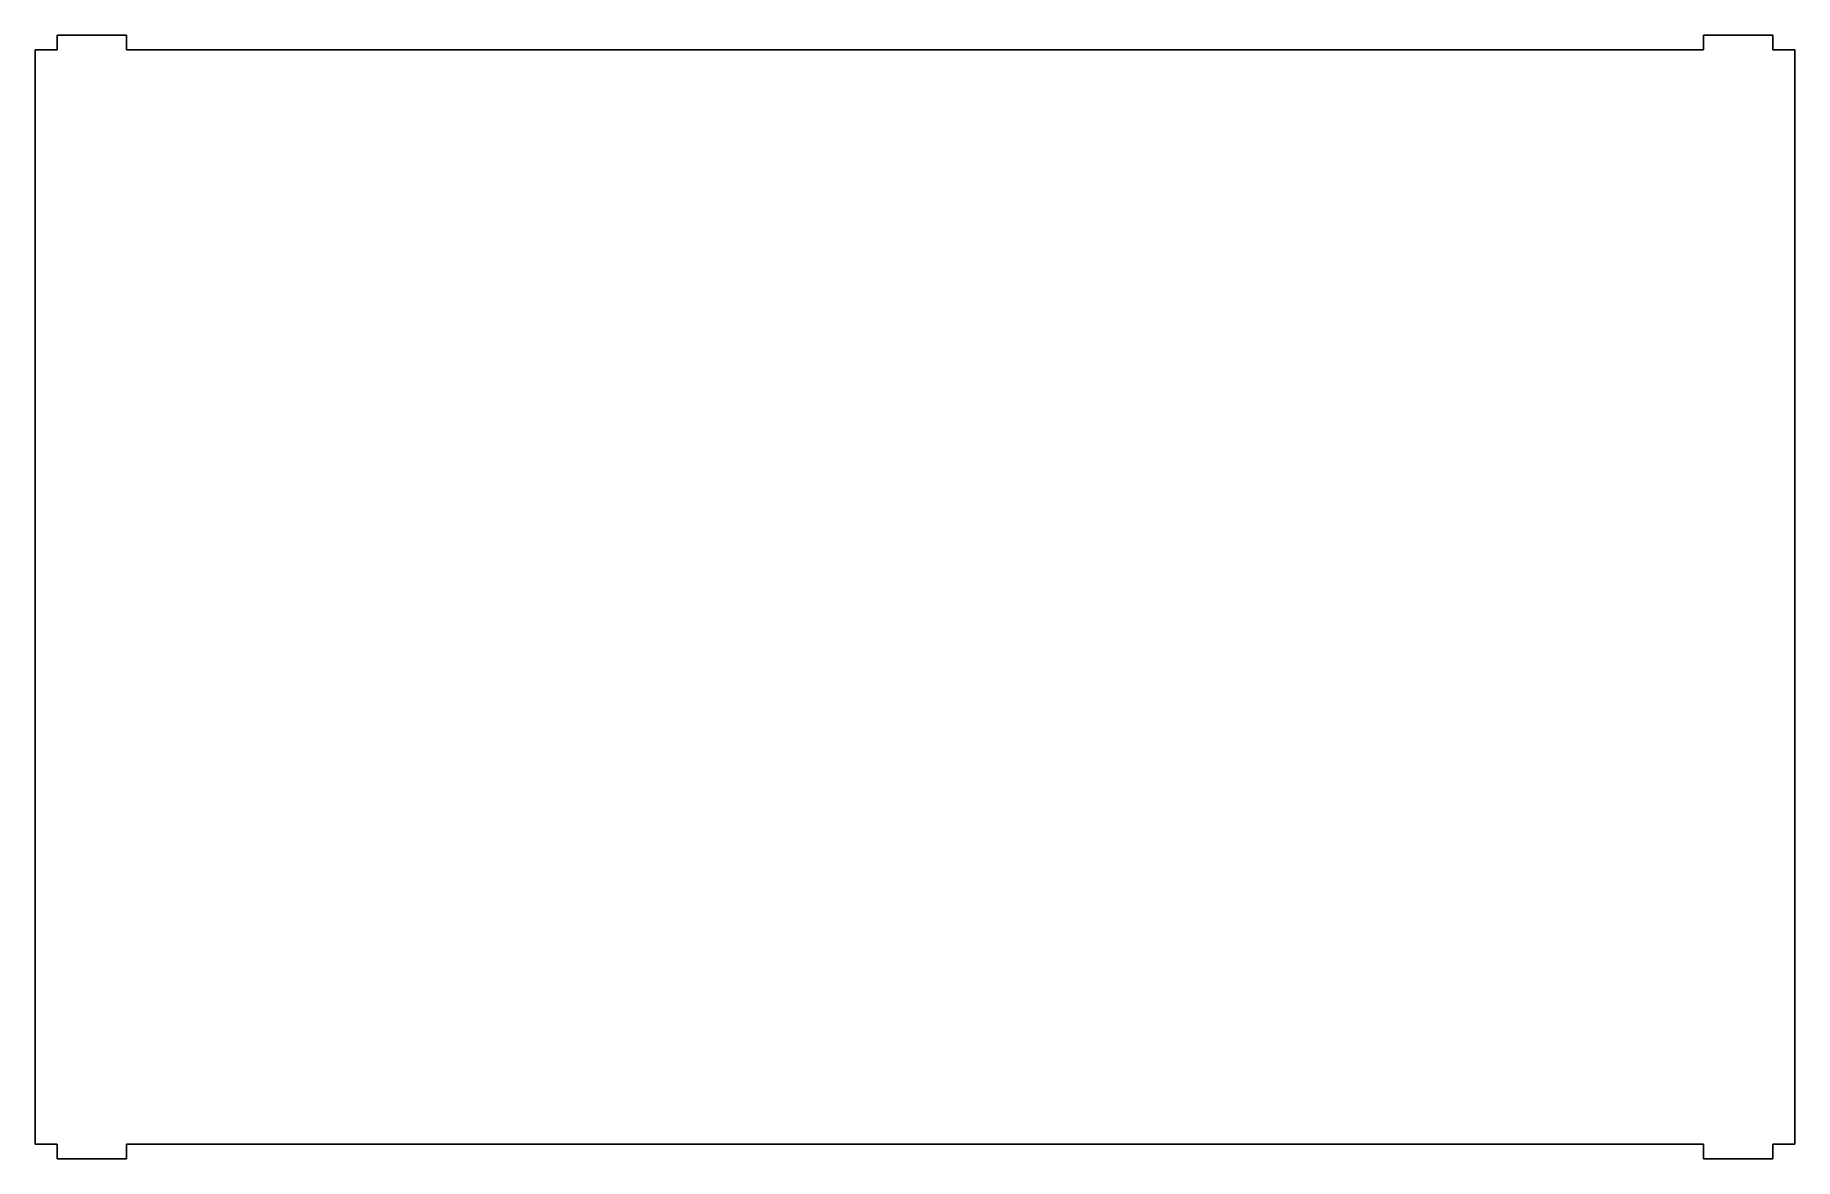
# Model space of a CAD drawing. Header units: millimetres. Extents: x 395 to 876, y -359 to -52.
import ezdxf

# ---------------------------------------------------------------- set-up
doc = ezdxf.new("R2010")
doc.units = ezdxf.units.MM
doc.layers.add('Extrude047', color=7, linetype='CONTINUOUS')

msp = doc.modelspace()

# ---------------------------------------------------------------- linework, layer by layer
at = {"layer": 'Extrude047'}
for p, q in [((401.19, -51.529), (401.19, -51.529, -4)), ((401.19, -55.529), (401.19, -51.529)), ((401.19, -55.529, -4), (401.19, -51.529, -4)), ((401.19, -51.529), (401.19, -51.529, -4)), ((401.19, -51.529), (420.19, -51.529)), ((401.19, -51.529, -4), (420.19, -51.529, -4)), ((401.19, -55.529), (401.19, -51.529)), ((401.19, -51.529), (420.19, -51.529)), ((401.19, -55.529, -4), (401.19, -51.529, -4)), ((401.19, -51.529, -4), (420.19, -51.529, -4)), ((420.19, -51.529), (420.19, -51.529, -4)), ((420.19, -51.529), (420.19, -51.529, -4)), ((420.19, -51.529), (420.19, -55.529)), ((420.19, -51.529, -4), (420.19, -55.529, -4)), ((420.19, -51.529), (420.19, -55.529)), ((420.19, -51.529, -4), (420.19, -55.529, -4)), ((851.19, -51.529), (851.19, -51.529, -4)), ((851.19, -55.529), (851.19, -51.529)), ((851.19, -55.529, -4), (851.19, -51.529, -4)), ((851.19, -51.529), (851.19, -51.529, -4)), ((851.19, -51.529), (870.19, -51.529)), ((851.19, -51.529, -4), (870.19, -51.529, -4)), ((851.19, -55.529), (851.19, -51.529)), ((851.19, -51.529), (870.19, -51.529)), ((851.19, -55.529, -4), (851.19, -51.529, -4)), ((851.19, -51.529, -4), (870.19, -51.529, -4)), ((870.19, -51.529), (870.19, -51.529, -4)), ((870.19, -51.529), (870.19, -51.529, -4)), ((870.19, -51.529), (870.19, -55.529)), ((870.19, -51.529, -4), (870.19, -55.529, -4)), ((870.19, -51.529), (870.19, -55.529)), ((870.19, -51.529, -4), (870.19, -55.529, -4)), ((395.19, -55.529), (395.19, -55.529, -4)), ((395.19, -55.529), (401.19, -55.529)), ((395.19, -55.529, -4), (401.19, -55.529, -4)), ((395.19, -55.529), (395.19, -55.529, -4)), ((395.19, -354.529), (395.19, -55.529)), ((395.19, -354.529, -4), (395.19, -55.529, -4)), ((395.19, -55.529), (401.19, -55.529)), ((395.19, -354.529), (395.19, -55.529)), ((395.19, -55.529, -4), (401.19, -55.529, -4)), ((395.19, -354.529, -4), (395.19, -55.529, -4)), ((401.19, -55.529), (401.19, -55.529, -4)), ((401.19, -55.529), (401.19, -55.529, -4)), ((420.19, -55.529), (420.19, -55.529, -4)), ((420.19, -55.529), (420.19, -55.529, -4)), ((420.19, -55.529), (851.19, -55.529)), ((420.19, -55.529, -4), (851.19, -55.529, -4)), ((420.19, -55.529), (851.19, -55.529)), ((420.19, -55.529, -4), (851.19, -55.529, -4)), ((851.19, -55.529), (851.19, -55.529, -4)), ((851.19, -55.529), (851.19, -55.529, -4)), ((870.19, -55.529), (870.19, -55.529, -4)), ((870.19, -55.529), (870.19, -55.529, -4)), ((870.19, -55.529), (876.19, -55.529)), ((870.19, -55.529, -4), (876.19, -55.529, -4)), ((870.19, -55.529), (876.19, -55.529)), ((870.19, -55.529, -4), (876.19, -55.529, -4)), ((876.19, -55.529), (876.19, -55.529, -4)), ((876.19, -55.529), (876.19, -55.529, -4)), ((876.19, -55.529), (876.19, -354.529)), ((876.19, -55.529, -4), (876.19, -354.529, -4)), ((876.19, -55.529), (876.19, -354.529)), ((876.19, -55.529, -4), (876.19, -354.529, -4)), ((395.19, -354.529), (395.19, -354.529, -4)), ((401.19, -354.529), (395.19, -354.529)), ((401.19, -354.529, -4), (395.19, -354.529, -4)), ((395.19, -354.529), (395.19, -354.529, -4)), ((401.19, -354.529), (395.19, -354.529)), ((401.19, -354.529, -4), (395.19, -354.529, -4)), ((401.19, -354.529), (401.19, -354.529, -4)), ((401.19, -358.529), (401.19, -354.529)), ((401.19, -358.529, -4), (401.19, -354.529, -4)), ((401.19, -354.529), (401.19, -354.529, -4)), ((401.19, -358.529), (401.19, -354.529)), ((401.19, -358.529, -4), (401.19, -354.529, -4)), ((420.19, -354.529), (420.19, -354.529, -4)), ((851.19, -354.529), (420.19, -354.529)), ((851.19, -354.529, -4), (420.19, -354.529, -4)), ((420.19, -354.529), (420.19, -354.529, -4)), ((420.19, -354.529), (420.19, -358.529)), ((420.19, -354.529, -4), (420.19, -358.529, -4)), ((851.19, -354.529), (420.19, -354.529)), ((420.19, -354.529), (420.19, -358.529)), ((851.19, -354.529, -4), (420.19, -354.529, -4)), ((420.19, -354.529, -4), (420.19, -358.529, -4)), ((851.19, -354.529), (851.19, -354.529, -4)), ((851.19, -358.529), (851.19, -354.529)), ((851.19, -358.529, -4), (851.19, -354.529, -4)), ((851.19, -354.529), (851.19, -354.529, -4)), ((851.19, -358.529), (851.19, -354.529)), ((851.19, -358.529, -4), (851.19, -354.529, -4)), ((870.19, -354.529), (870.19, -354.529, -4)), ((876.19, -354.529), (870.19, -354.529)), ((876.19, -354.529, -4), (870.19, -354.529, -4)), ((870.19, -354.529), (870.19, -354.529, -4)), ((870.19, -354.529), (870.19, -358.529)), ((870.19, -354.529, -4), (870.19, -358.529, -4)), ((876.19, -354.529), (870.19, -354.529)), ((870.19, -354.529), (870.19, -358.529)), ((876.19, -354.529, -4), (870.19, -354.529, -4)), ((870.19, -354.529, -4), (870.19, -358.529, -4)), ((876.19, -354.529), (876.19, -354.529, -4)), ((876.19, -354.529), (876.19, -354.529, -4)), ((401.19, -358.529), (401.19, -358.529, -4)), ((420.19, -358.529), (401.19, -358.529)), ((420.19, -358.529, -4), (401.19, -358.529, -4)), ((401.19, -358.529), (401.19, -358.529, -4)), ((420.19, -358.529), (401.19, -358.529)), ((420.19, -358.529, -4), (401.19, -358.529, -4)), ((420.19, -358.529), (420.19, -358.529, -4)), ((420.19, -358.529), (420.19, -358.529, -4)), ((851.19, -358.529), (851.19, -358.529, -4)), ((870.19, -358.529), (851.19, -358.529)), ((870.19, -358.529, -4), (851.19, -358.529, -4)), ((851.19, -358.529), (851.19, -358.529, -4)), ((870.19, -358.529), (851.19, -358.529)), ((870.19, -358.529, -4), (851.19, -358.529, -4)), ((870.19, -358.529), (870.19, -358.529, -4)), ((870.19, -358.529), (870.19, -358.529, -4))]:
    msp.add_line(p, q, dxfattribs=at)

doc.saveas('drawing.dxf')
